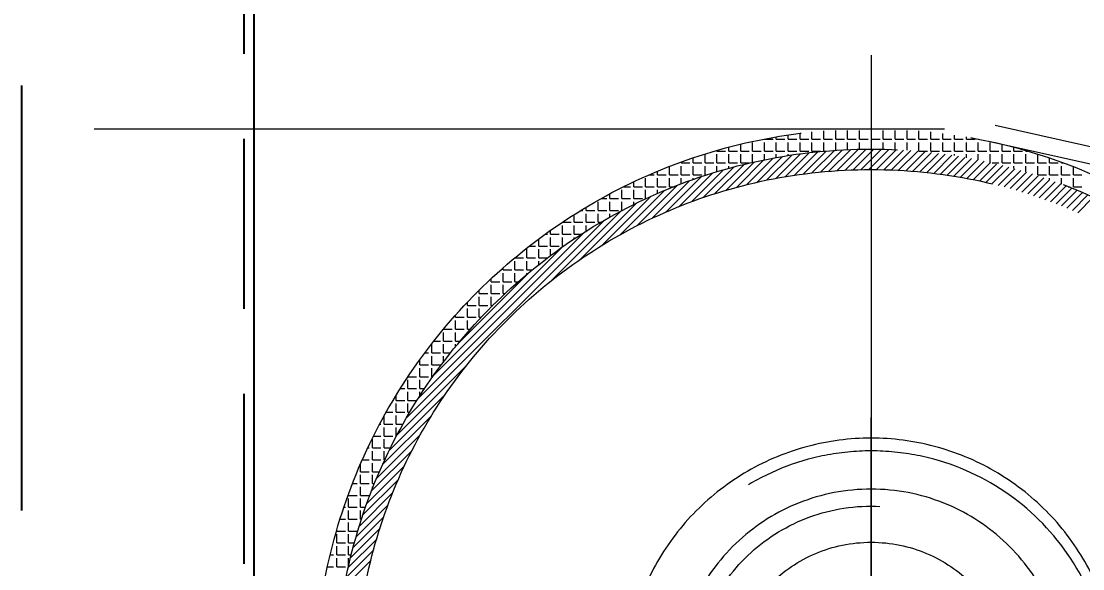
# Model space of a CAD drawing. Header units: inches. Extents: x 0 to 157513, y -28488 to 35640.
# Drawn here: x 33429 to 34053, y 19735 to 20057 of the extents above; entities that cross this region are included whole.
import ezdxf

# ---------------------------------------------------------------- set-up
doc = ezdxf.new("R2010")
doc.units = ezdxf.units.IN
doc.header["$LTSCALE"] = 400
doc.header["$MEASUREMENT"] = 0
for name, pattern in [('CENTER', [2, 1.25, -0.25, 0.25, -0.25]), ('DASHED2', [0.375, 0.25, -0.125]), ('HIDDEN2', [4.7625, 3.175, -1.5875]), ('PHANTOM', [2.5, 1.25, -0.25, 0.25, -0.25, 0.25, -0.25])]:
    doc.linetypes.add(name, pattern=pattern)
doc.layers.add('BF STR', color=8, linetype='PHANTOM', lineweight=5)
doc.layers.add('cen', color=1, linetype='CENTER')
doc.layers.add('hid', color=3, linetype='HIDDEN2')
doc.styles.add('ROMANS', font='romans')
doc.dimstyles.new('SAM2 60 SC', dxfattribs={"dimscale": 60, "dimtxt": 2.5, "dimasz": 2.5, "dimexe": 1.25, "dimexo": 0.625, "dimtad": 1, "dimtoh": 1, "dimdec": 0, "dimdsep": 46, "dimtxsty": 'ROMANS', "dimblk": 'OBLIQUE', "dimcen": 2.5, "dimclrd": 1, "dimclre": 1, "dimclrt": 256, "dimadec": 0, "dimazin": 2, "dimtfac": 1, "dimtdec": 0, "dimtofl": 0, "dimtmove": 0, "dimatfit": 3, "dimfxl": 1, "dimtolj": 1, "dimtzin": 0, "dimarcsym": 1})

# ---------------------------------------------------------------- blocks, each defined once
blk = doc.blocks.new('611bf4 strgaele')
at = {"layer": 'BF STR'}
for p, q in [((-269400.44, 34041.36, -169.38), (-269400.44, 33303.6, -169.38)), ((-269327.5, 34000.14), (-265757.71, 33208.74)), ((-269327.5, 34000.14), (-265757.71, 33208.74)), ((-269357.24, 33997.84, -206.36), (-272999.83, 33998.56, -115)), ((-269456.19, 33991.98, -169.38), (-269456.19, 33993.35, -169.38)), ((-269449.21, 33991.98, -169.38), (-269449.21, 33994.48, -169.38)), ((-269442.22, 33991.98, -169.38), (-269442.22, 33995.45, -169.38)), ((-269435.24, 33991.98, -169.38), (-269435.24, 33996.28, -169.38)), ((-269428.25, 33991.98, -169.38), (-269428.25, 33996.95, -169.38)), ((-269421.27, 33991.98, -169.38), (-269421.27, 33997.06, -169.38)), ((-269414.28, 33991.98, -169.38), (-269414.28, 33997.06, -169.38)), ((-269407.3, 33991.98, -169.38), (-269407.3, 33997.06, -169.38)), ((-269400.31, 33991.98, -169.38), (-269400.31, 33997.06, -169.38)), ((-269393.33, 33991.98, -169.38), (-269393.33, 33997.06, -169.38)), ((-269386.34, 33991.98, -169.38), (-269386.34, 33997.06, -169.38)), ((-269379.36, 33991.98, -169.38), (-269379.36, 33997.06, -169.38)), ((-269372.37, 33991.98, -169.38), (-269372.37, 33996.93, -169.38)), ((-269365.39, 33991.98, -169.38), (-269365.39, 33996.25, -169.38)), ((-269358.4, 33991.98, -169.38), (-269358.4, 33995.42, -169.38)), ((-269351.42, 33991.98, -169.38), (-269351.42, 33994.44, -169.38)), ((-269344.43, 33991.98, -169.38), (-269344.43, 33993.3, -169.38)), ((-269484.13, 33985, -169.38), (-269484.13, 33987.24, -169.38)), ((-269477.15, 33985, -169.38), (-269477.15, 33989.01, -169.38)), ((-269470.16, 33985, -169.38), (-269470.16, 33990.08, -169.38)), ((-269463.18, 33991.98, -169.38), (-269463.18, 33992.06, -169.38)), ((-269463.18, 33991.98, -169.38), (-269458.1, 33991.98, -169.38)), ((-269463.18, 33985, -169.38), (-269463.18, 33990.08, -169.38)), ((-269456.19, 33991.98, -169.38), (-269451.11, 33991.98, -169.38)), ((-269456.19, 33985, -169.38), (-269456.19, 33990.08, -169.38)), ((-269449.21, 33991.98, -169.38), (-269444.13, 33991.98, -169.38)), ((-269449.21, 33985, -169.38), (-269449.21, 33990.08, -169.38)), ((-269442.22, 33991.98, -169.38), (-269437.14, 33991.98, -169.38)), ((-269442.22, 33985, -169.38), (-269442.22, 33990.08, -169.38)), ((-269435.24, 33991.98, -169.38), (-269430.16, 33991.98, -169.38)), ((-269435.24, 33985, -169.38), (-269435.24, 33990.08, -169.38)), ((-269428.25, 33991.98, -169.38), (-269423.17, 33991.98, -169.38)), ((-269428.25, 33985, -169.38), (-269428.25, 33990.08, -169.38)), ((-269421.27, 33991.98, -169.38), (-269416.19, 33991.98, -169.38)), ((-269421.27, 33985.44, -169.38), (-269421.27, 33990.08, -169.38)), ((-269414.28, 33991.98, -169.38), (-269409.2, 33991.98, -169.38)), ((-269414.28, 33985.83, -169.38), (-269414.28, 33990.08, -169.38)), ((-269407.3, 33991.98, -169.38), (-269402.22, 33991.98, -169.38)), ((-269407.3, 33986.06, -169.38), (-269407.3, 33990.08, -169.38)), ((-269400.44, 33988.19, -169.38), (-269400.44, 33453.79, -169.38)), ((-269400.44, 33988.19, -169.38), (-269400.44, 33453.79, -169.38)), ((-269400.31, 33991.98, -169.38), (-269395.23, 33991.98, -169.38)), ((-269400.31, 33986.13, -169.38), (-269400.31, 33990.08, -169.38)), ((-269393.33, 33991.98, -169.38), (-269388.25, 33991.98, -169.38)), ((-269393.33, 33986.05, -169.38), (-269393.33, 33990.08, -169.38)), ((-269386.34, 33991.98, -169.38), (-269381.26, 33991.98, -169.38)), ((-269386.34, 33985.82, -169.38), (-269386.34, 33990.08, -169.38)), ((-269379.36, 33991.98, -169.38), (-269374.28, 33991.98, -169.38)), ((-269379.36, 33985.43, -169.38), (-269379.36, 33990.08, -169.38)), ((-269372.37, 33991.98, -169.38), (-269367.29, 33991.98, -169.38)), ((-269372.37, 33985, -169.38), (-269372.37, 33990.08, -169.38)), ((-269365.39, 33991.98, -169.38), (-269360.31, 33991.98, -169.38)), ((-269365.39, 33985, -169.38), (-269365.39, 33990.08, -169.38)), ((-269358.4, 33991.98, -169.38), (-269353.32, 33991.98, -169.38)), ((-269358.4, 33985, -169.38), (-269358.4, 33990.08, -169.38)), ((-269351.42, 33991.98, -169.38), (-269346.34, 33991.98, -169.38)), ((-269351.42, 33985, -169.38), (-269351.42, 33990.08, -169.38)), ((-269344.43, 33991.98, -169.38), (-269339.35, 33991.98, -169.38)), ((-269344.43, 33985, -169.38), (-269344.43, 33990.08, -169.38)), ((-269337.45, 33991.98, -169.38), (-269337.45, 33992.01, -169.38)), ((-269337.45, 33991.98, -169.38), (-269337.32, 33991.98, -169.38)), ((-269337.45, 33985, -169.38), (-269337.45, 33990.08, -169.38)), ((-269330.46, 33985, -169.38), (-269330.46, 33990.08, -169.38)), ((-269329.67, 33990.38), (-265759.88, 33198.98)), ((-269323.48, 33985, -169.38), (-269323.48, 33988.95, -169.38)), ((-269316.49, 33985, -169.38), (-269316.49, 33987.17, -169.38)), ((-269505.09, 33978.01, -169.38), (-269505.09, 33980.94, -169.38)), ((-269498.1, 33978.01, -169.38), (-269498.1, 33983.09, -169.38)), ((-269491.12, 33985, -169.38), (-269491.12, 33985.31, -169.38)), ((-269491.12, 33985, -169.38), (-269486.04, 33985, -169.38)), ((-269491.12, 33978.01, -169.38), (-269491.12, 33983.09, -169.38)), ((-269484.13, 33985, -169.38), (-269479.05, 33985, -169.38)), ((-269484.13, 33978.01, -169.38), (-269484.13, 33983.09, -169.38)), ((-269477.15, 33985, -169.38), (-269472.07, 33985, -169.38)), ((-269477.15, 33978.01, -169.38), (-269477.15, 33983.09, -169.38)), ((-269473.64, 33965.16, -169.38), (-269457.96, 33980.84, -169.38)), ((-269470.16, 33985, -169.38), (-269465.08, 33985, -169.38)), ((-269470.16, 33978.32, -169.38), (-269470.16, 33983.09, -169.38)), ((-269467.74, 33966.57, -169.38), (-269452.51, 33981.8, -169.38)), ((-269463.18, 33985, -169.38), (-269458.1, 33985, -169.38)), ((-269463.18, 33979.82, -169.38), (-269463.18, 33983.09, -169.38)), ((-269462, 33967.81, -169.38), (-269447.17, 33982.65, -169.38)), ((-269456.41, 33968.92, -169.38), (-269441.94, 33983.39, -169.38)), ((-269456.19, 33985, -169.38), (-269451.11, 33985, -169.38)), ((-269456.19, 33981.16, -169.38), (-269456.19, 33983.09, -169.38)), ((-269450.94, 33969.9, -169.38), (-269436.81, 33984.03, -169.38)), ((-269449.21, 33985, -169.38), (-269444.13, 33985, -169.38)), ((-269449.21, 33982.34, -169.38), (-269449.21, 33983.09, -169.38)), ((-269445.6, 33970.75, -169.38), (-269431.77, 33984.57, -169.38)), ((-269442.22, 33985, -169.38), (-269437.14, 33985, -169.38)), ((-269440.36, 33971.49, -169.38), (-269426.83, 33985.03, -169.38)), ((-269435.24, 33972.13, -169.38), (-269421.97, 33985.4, -169.38)), ((-269435.24, 33985, -169.38), (-269430.16, 33985, -169.38)), ((-269430.21, 33972.67, -169.38), (-269417.19, 33985.69, -169.38)), ((-269428.25, 33985, -169.38), (-269427.17, 33985, -169.38)), ((-269425.27, 33973.11, -169.38), (-269412.48, 33985.9, -169.38)), ((-269420.42, 33973.47, -169.38), (-269407.85, 33986.05, -169.38)), ((-269415.65, 33973.75, -169.38), (-269403.28, 33986.12, -169.38)), ((-269410.96, 33973.95, -169.38), (-269398.79, 33986.13, -169.38)), ((-269406.35, 33974.08, -169.38), (-269394.35, 33986.07, -169.38)), ((-269401.8, 33974.13, -169.38), (-269389.98, 33985.96, -169.38)), ((-269397.33, 33974.12, -169.38), (-269385.66, 33985.79, -169.38)), ((-269392.92, 33974.04, -169.38), (-269381.4, 33985.56, -169.38)), ((-269388.56, 33973.9, -169.38), (-269377.19, 33985.27, -169.38)), ((-269384.27, 33973.7, -169.38), (-269373.04, 33984.94, -169.38)), ((-269380.04, 33973.45, -169.38), (-269368.93, 33984.55, -169.38)), ((-269375.86, 33973.13, -169.38), (-269364.88, 33984.12, -169.38)), ((-269372.37, 33985, -169.38), (-269367.29, 33985, -169.38)), ((-269371.73, 33972.77, -169.38), (-269360.87, 33983.64, -169.38)), ((-269367.66, 33972.35, -169.38), (-269356.9, 33983.11, -169.38)), ((-269365.39, 33985, -169.38), (-269360.31, 33985, -169.38)), ((-269363.63, 33971.89, -169.38), (-269352.99, 33982.54, -169.38)), ((-269359.66, 33971.38, -169.38), (-269349.11, 33981.92, -169.38)), ((-269358.4, 33985, -169.38), (-269353.32, 33985, -169.38)), ((-269355.73, 33970.82, -169.38), (-269345.28, 33981.26, -169.38)), ((-269351.84, 33970.21, -169.38), (-269341.49, 33980.57, -169.38)), ((-269351.42, 33985, -169.38), (-269346.34, 33985, -169.38)), ((-269351.42, 33982.29, -169.38), (-269351.42, 33983.09, -169.38)), ((-269344.43, 33985, -169.38), (-269339.35, 33985, -169.38)), ((-269344.43, 33981.11, -169.38), (-269344.43, 33983.09, -169.38)), ((-269337.45, 33985, -169.38), (-269332.37, 33985, -169.38)), ((-269337.45, 33979.77, -169.38), (-269337.45, 33983.09, -169.38)), ((-269330.46, 33985, -169.38), (-269325.38, 33985, -169.38)), ((-269330.46, 33978.26, -169.38), (-269330.46, 33983.09, -169.38)), ((-269323.48, 33985, -169.38), (-269318.4, 33985, -169.38)), ((-269323.48, 33978.01, -169.38), (-269323.48, 33983.09, -169.38)), ((-269316.49, 33985, -169.38), (-269311.41, 33985, -169.38)), ((-269316.49, 33978.01, -169.38), (-269316.49, 33983.09, -169.38)), ((-269309.51, 33985, -169.38), (-269309.51, 33985.23, -169.38)), ((-269309.51, 33985, -169.38), (-269308.69, 33985, -169.38)), ((-269309.51, 33978.01, -169.38), (-269309.51, 33983.09, -169.38)), ((-269302.52, 33978.01, -169.38), (-269302.52, 33983.09, -169.38)), ((-269295.54, 33978.01, -169.38), (-269295.54, 33980.85, -169.38)), ((-269519.06, 33971.03, -169.38), (-269519.06, 33975.86, -169.38)), ((-269512.07, 33978.01, -169.38), (-269512.07, 33978.49, -169.38)), ((-269512.07, 33978.01, -169.38), (-269506.99, 33978.01, -169.38)), ((-269512.07, 33971.03, -169.38), (-269512.07, 33976.11, -169.38)), ((-269505.09, 33978.01, -169.38), (-269500.01, 33978.01, -169.38)), ((-269505.09, 33971.03, -169.38), (-269505.09, 33976.11, -169.38)), ((-269499.15, 33957.6, -169.38), (-269481.13, 33975.62, -169.38)), ((-269498.1, 33978.01, -169.38), (-269493.02, 33978.01, -169.38)), ((-269498.1, 33971.03, -169.38), (-269498.1, 33976.11, -169.38)), ((-269492.44, 33959.83, -169.38), (-269475.11, 33977.16, -169.38)), ((-269491.12, 33978.01, -169.38), (-269486.04, 33978.01, -169.38)), ((-269491.12, 33972.8, -169.38), (-269491.12, 33976.11, -169.38)), ((-269485.96, 33961.81, -169.38), (-269469.25, 33978.53, -169.38)), ((-269484.13, 33978.01, -169.38), (-269479.05, 33978.01, -169.38)), ((-269484.13, 33974.81, -169.38), (-269484.13, 33976.11, -169.38)), ((-269479.7, 33963.58, -169.38), (-269463.54, 33979.75, -169.38)), ((-269477.15, 33978.01, -169.38), (-269472.07, 33978.01, -169.38)), ((-269348, 33969.56, -169.38), (-269337.74, 33979.83, -169.38)), ((-269344.2, 33968.87, -169.38), (-269334.02, 33979.05, -169.38)), ((-269340.45, 33968.13, -169.38), (-269330.35, 33978.23, -169.38)), ((-269336.73, 33967.36, -169.38), (-269326.71, 33977.38, -169.38)), ((-269333.06, 33966.54, -169.38), (-269323.11, 33976.49, -169.38)), ((-269329.42, 33965.69, -169.38), (-269319.55, 33975.57, -169.38)), ((-269329.38, 33978.01, -169.38), (-269325.38, 33978.01, -169.38)), ((-269325.82, 33964.8, -169.38), (-269316.01, 33974.61, -169.38)), ((-269323.48, 33978.01, -169.38), (-269318.4, 33978.01, -169.38)), ((-269316.49, 33978.01, -169.38), (-269311.41, 33978.01, -169.38)), ((-269316.49, 33974.74, -169.38), (-269316.49, 33976.11, -169.38)), ((-269309.51, 33978.01, -169.38), (-269304.43, 33978.01, -169.38)), ((-269309.51, 33972.72, -169.38), (-269309.51, 33976.11, -169.38)), ((-269302.52, 33978.01, -169.38), (-269297.44, 33978.01, -169.38)), ((-269302.52, 33971.03, -169.38), (-269302.52, 33976.11, -169.38)), ((-269295.54, 33978.01, -169.38), (-269290.46, 33978.01, -169.38)), ((-269295.54, 33971.03, -169.38), (-269295.54, 33976.11, -169.38)), ((-269288.55, 33978.01, -169.38), (-269288.55, 33978.39, -169.38)), ((-269288.55, 33978.01, -169.38), (-269287.51, 33978.01, -169.38)), ((-269288.55, 33971.03, -169.38), (-269288.55, 33976.11, -169.38)), ((-269281.57, 33971.03, -169.38), (-269281.57, 33975.76, -169.38)), ((-269533.03, 33964.04, -169.38), (-269533.03, 33969.12, -169.38)), ((-269530.8, 33971.03, -169.38), (-269527.95, 33971.03, -169.38)), ((-269526.04, 33971.03, -169.38), (-269526.04, 33973.05, -169.38)), ((-269526.04, 33971.03, -169.38), (-269520.96, 33971.03, -169.38)), ((-269526.04, 33964.04, -169.38), (-269526.04, 33969.12, -169.38)), ((-269521.19, 33949.03, -169.38), (-269500.36, 33969.87, -169.38)), ((-269519.06, 33971.03, -169.38), (-269513.98, 33971.03, -169.38)), ((-269519.06, 33964.04, -169.38), (-269519.06, 33969.12, -169.38)), ((-269513.48, 33952.26, -169.38), (-269493.74, 33972, -169.38)), ((-269512.07, 33971.03, -169.38), (-269506.99, 33971.03, -169.38)), ((-269512.07, 33965.69, -169.38), (-269512.07, 33969.12, -169.38)), ((-269506.15, 33955.1, -169.38), (-269487.34, 33973.91, -169.38)), ((-269505.09, 33971.03, -169.38), (-269500.01, 33971.03, -169.38)), ((-269505.09, 33968.24, -169.38), (-269505.09, 33969.12, -169.38)), ((-269498.1, 33971.03, -169.38), (-269496.82, 33971.03, -169.38)), ((-269322.26, 33963.87, -169.38), (-269312.52, 33973.61, -169.38)), ((-269318.73, 33962.91, -169.38), (-269309.06, 33972.58, -169.38)), ((-269315.24, 33961.91, -169.38), (-269305.63, 33971.52, -169.38)), ((-269311.79, 33960.87, -169.38), (-269302.23, 33970.43, -169.38)), ((-269308.37, 33959.8, -169.38), (-269298.87, 33969.31, -169.38)), ((-269304.98, 33958.7, -169.38), (-269295.53, 33968.15, -169.38)), ((-269302.52, 33971.03, -169.38), (-269297.44, 33971.03, -169.38)), ((-269295.54, 33971.03, -169.38), (-269290.46, 33971.03, -169.38)), ((-269295.54, 33968.15, -169.38), (-269295.54, 33969.12, -169.38)), ((-269288.55, 33971.03, -169.38), (-269283.47, 33971.03, -169.38)), ((-269288.55, 33965.59, -169.38), (-269288.55, 33969.12, -169.38)), ((-269281.57, 33971.03, -169.38), (-269276.49, 33971.03, -169.38)), ((-269281.57, 33964.04, -169.38), (-269281.57, 33969.12, -169.38)), ((-269547.82, 33935.88, -169.38), (-269521.94, 33961.76, -169.38)), ((-269547, 33957.06, -169.38), (-269547, 33962.14, -169.38)), ((-269545.82, 33964.04, -169.38), (-269541.92, 33964.04, -169.38)), ((-269540.01, 33964.04, -169.38), (-269540.01, 33966.85, -169.38)), ((-269540.01, 33964.04, -169.38), (-269534.93, 33964.04, -169.38)), ((-269540.01, 33957.06, -169.38), (-269540.01, 33962.14, -169.38)), ((-269538.2, 33941.01, -169.38), (-269514.42, 33964.79, -169.38)), ((-269533.03, 33964.04, -169.38), (-269527.95, 33964.04, -169.38)), ((-269533.03, 33957.06, -169.38), (-269533.03, 33962.14, -169.38)), ((-269529.39, 33945.33, -169.38), (-269507.24, 33967.48, -169.38)), ((-269526.04, 33964.04, -169.38), (-269520.96, 33964.04, -169.38)), ((-269526.04, 33960.01, -169.38), (-269526.04, 33962.14, -169.38)), ((-269519.06, 33964.04, -169.38), (-269516.33, 33964.04, -169.38)), ((-269301.63, 33957.57, -169.38), (-269292.23, 33966.96, -169.38)), ((-269298.3, 33956.4, -169.38), (-269288.96, 33965.74, -169.38)), ((-269295.01, 33955.2, -169.38), (-269285.71, 33964.5, -169.38)), ((-269291.75, 33953.97, -169.38), (-269282.5, 33963.22, -169.38)), ((-269288.53, 33952.71, -169.38), (-269279.32, 33961.91, -169.38)), ((-269284.56, 33964.04, -169.38), (-269283.47, 33964.04, -169.38)), ((-269281.57, 33964.04, -169.38), (-269276.49, 33964.04, -169.38)), ((-269559.12, 33957.06, -169.38), (-269555.89, 33957.06, -169.38)), ((-269558.62, 33929.57, -169.38), (-269529.87, 33958.31, -169.38)), ((-269553.98, 33957.06, -169.38), (-269553.98, 33959.84, -169.38)), ((-269553.98, 33957.06, -169.38), (-269548.9, 33957.06, -169.38)), ((-269547, 33957.06, -169.38), (-269541.92, 33957.06, -169.38)), ((-269540.01, 33957.06, -169.38), (-269534.93, 33957.06, -169.38)), ((-269533.03, 33957.06, -169.38), (-269532.63, 33957.06, -169.38)), ((-269285.33, 33951.41, -169.38), (-269276.16, 33960.58, -169.38)), ((-269282.16, 33950.09, -169.38), (-269273.03, 33959.22, -169.38)), ((-269279.02, 33948.74, -169.38), (-269269.94, 33957.83, -169.38)), ((-269588.29, 33908.88, -169.38), (-269547.43, 33949.74, -169.38)), ((-269571.33, 33921.35, -169.38), (-269538.32, 33954.35, -169.38)), ((-269571.1, 33950.07, -169.38), (-269569.86, 33950.07, -169.38)), ((-269567.95, 33950.07, -169.38), (-269567.95, 33951.97, -169.38)), ((-269567.95, 33950.07, -169.38), (-269562.87, 33950.07, -169.38)), ((-269560.97, 33950.07, -169.38), (-269560.97, 33955.15, -169.38)), ((-269560.97, 33950.07, -169.38), (-269555.89, 33950.07, -169.38)), ((-269553.98, 33950.07, -169.38), (-269553.98, 33955.15, -169.38)), ((-269553.98, 33950.07, -169.38), (-269548.9, 33950.07, -169.38)), ((-269547, 33950.07, -169.38), (-269547, 33955.15, -169.38)), ((-269547, 33950.07, -169.38), (-269546.79, 33950.07, -169.38)), ((-269540.01, 33953.52, -169.38), (-269540.01, 33955.15, -169.38)), ((-269673.54, 33828.12, -169.38), (-269557.43, 33944.23, -169.38)), ((-269581.92, 33943.09, -169.38), (-269581.92, 33943.15, -169.38)), ((-269581.92, 33943.09, -169.38), (-269576.84, 33943.09, -169.38)), ((-269574.94, 33943.09, -169.38), (-269574.94, 33947.68, -169.38)), ((-269574.94, 33943.09, -169.38), (-269569.86, 33943.09, -169.38)), ((-269567.95, 33943.09, -169.38), (-269567.95, 33948.17, -169.38)), ((-269567.95, 33943.09, -169.38), (-269562.87, 33943.09, -169.38)), ((-269560.97, 33943.09, -169.38), (-269560.97, 33948.17, -169.38)), ((-269560.97, 33943.09, -169.38), (-269559.4, 33943.09, -169.38)), ((-269553.98, 33946.18, -169.38), (-269553.98, 33948.17, -169.38)), ((-269666.71, 33839.43, -169.38), (-269568.75, 33937.4, -169.38)), ((-269588.91, 33936.1, -169.38), (-269588.91, 33938.36, -169.38)), ((-269581.92, 33936.1, -169.38), (-269581.92, 33941.18, -169.38)), ((-269574.94, 33936.1, -169.38), (-269574.94, 33941.18, -169.38)), ((-269567.95, 33937.9, -169.38), (-269567.95, 33941.18, -169.38)), ((-269595.89, 33929.12, -169.38), (-269595.89, 33933.29, -169.38)), ((-269592.07, 33936.1, -169.38), (-269590.81, 33936.1, -169.38)), ((-269588.91, 33936.1, -169.38), (-269583.83, 33936.1, -169.38)), ((-269588.91, 33929.12, -169.38), (-269588.91, 33934.2, -169.38)), ((-269581.92, 33936.1, -169.38), (-269576.84, 33936.1, -169.38)), ((-269581.92, 33929.12, -169.38), (-269581.92, 33934.2, -169.38)), ((-269574.94, 33936.1, -169.38), (-269570.79, 33936.1, -169.38)), ((-269574.94, 33933.39, -169.38), (-269574.94, 33934.2, -169.38)), ((-269657.64, 33853, -169.38), (-269582.31, 33928.33, -169.38)), ((-269602.88, 33922.13, -169.38), (-269602.88, 33927.21, -169.38)), ((-269601.38, 33929.12, -169.38), (-269597.8, 33929.12, -169.38)), ((-269595.89, 33929.12, -169.38), (-269590.81, 33929.12, -169.38)), ((-269595.89, 33922.13, -169.38), (-269595.89, 33927.21, -169.38)), ((-269588.91, 33929.12, -169.38), (-269583.83, 33929.12, -169.38)), ((-269588.91, 33923.53, -169.38), (-269588.91, 33927.21, -169.38)), ((-269581.92, 33929.12, -169.38), (-269581.19, 33929.12, -169.38)), ((-269609.86, 33922.13, -169.38), (-269609.86, 33922.27, -169.38)), ((-269609.86, 33922.13, -169.38), (-269604.78, 33922.13, -169.38)), ((-269609.86, 33915.15, -169.38), (-269609.86, 33920.23, -169.38)), ((-269602.88, 33922.13, -169.38), (-269597.8, 33922.13, -169.38)), ((-269602.88, 33915.15, -169.38), (-269602.88, 33920.23, -169.38)), ((-269595.89, 33922.13, -169.38), (-269590.81, 33922.13, -169.38)), ((-269595.89, 33918.16, -169.38), (-269595.89, 33920.23, -169.38)), ((-269642.91, 33872.22, -169.38), (-269601.53, 33913.6, -169.38)), ((-269616.85, 33915.15, -169.38), (-269616.85, 33916.28, -169.38)), ((-269616.85, 33915.15, -169.38), (-269611.77, 33915.15, -169.38)), ((-269616.85, 33908.16, -169.38), (-269616.85, 33913.24, -169.38)), ((-269609.86, 33915.15, -169.38), (-269604.78, 33915.15, -169.38)), ((-269609.86, 33908.16, -169.38), (-269609.86, 33913.24, -169.38)), ((-269602.88, 33915.15, -169.38), (-269599.65, 33915.15, -169.38)), ((-269602.88, 33912.47, -169.38), (-269602.88, 33913.24, -169.38)), ((-269623.83, 33908.16, -169.38), (-269623.83, 33909.93, -169.38)), ((-269623.83, 33908.16, -169.38), (-269618.75, 33908.16, -169.38)), ((-269623.83, 33901.18, -169.38), (-269623.83, 33906.26, -169.38)), ((-269616.85, 33908.16, -169.38), (-269611.77, 33908.16, -169.38)), ((-269616.85, 33901.18, -169.38), (-269616.85, 33906.26, -169.38)), ((-269609.86, 33908.16, -169.38), (-269607.91, 33908.16, -169.38)), ((-269632.84, 33901.18, -169.38), (-269632.72, 33901.18, -169.38)), ((-269630.82, 33901.18, -169.38), (-269630.82, 33903.2, -169.38)), ((-269630.82, 33901.18, -169.38), (-269625.74, 33901.18, -169.38)), ((-269623.83, 33901.18, -169.38), (-269618.75, 33901.18, -169.38)), ((-269616.85, 33901.18, -169.38), (-269615.63, 33901.18, -169.38)), ((-269637.8, 33894.19, -169.38), (-269637.8, 33896.05, -169.38)), ((-269637.8, 33894.19, -169.38), (-269632.72, 33894.19, -169.38)), ((-269630.82, 33894.19, -169.38), (-269630.82, 33899.27, -169.38)), ((-269630.82, 33894.19, -169.38), (-269625.74, 33894.19, -169.38)), ((-269623.83, 33894.19, -169.38), (-269623.83, 33899.27, -169.38)), ((-269623.83, 33894.19, -169.38), (-269622.86, 33894.19, -169.38)), ((-269644.79, 33887.21, -169.38), (-269644.79, 33888.44, -169.38)), ((-269644.79, 33887.21, -169.38), (-269639.71, 33887.21, -169.38)), ((-269637.8, 33887.21, -169.38), (-269637.8, 33892.29, -169.38)), ((-269637.8, 33887.21, -169.38), (-269632.72, 33887.21, -169.38)), ((-269630.82, 33887.21, -169.38), (-269630.82, 33892.29, -169.38)), ((-269630.82, 33887.21, -169.38), (-269629.65, 33887.21, -169.38)), ((-269400.44, 33888.48, -169.38), (-269400.44, 33453.79, -169.38)), ((-269644.79, 33880.22, -169.38), (-269644.79, 33885.3, -169.38)), ((-269637.8, 33880.22, -169.38), (-269637.8, 33885.3, -169.38)), ((-269651.77, 33880.22, -169.38), (-269651.77, 33880.33, -169.38)), ((-269651.77, 33880.22, -169.38), (-269646.69, 33880.22, -169.38)), ((-269651.77, 33873.24, -169.38), (-269651.77, 33878.32, -169.38)), ((-269644.79, 33880.22, -169.38), (-269639.71, 33880.22, -169.38)), ((-269644.79, 33873.24, -169.38), (-269644.79, 33878.32, -169.38)), ((-269637.8, 33880.22, -169.38), (-269636.04, 33880.22, -169.38)), ((-269637.8, 33878.22, -169.38), (-269637.8, 33878.32, -169.38)), ((-269658.76, 33866.25, -169.38), (-269658.76, 33871.33, -169.38)), ((-269657.51, 33873.24, -169.38), (-269653.68, 33873.24, -169.38)), ((-269651.77, 33873.24, -169.38), (-269646.69, 33873.24, -169.38)), ((-269651.77, 33866.25, -169.38), (-269651.77, 33871.33, -169.38)), ((-269644.79, 33873.24, -169.38), (-269642.06, 33873.24, -169.38)), ((-269644.79, 33869.93, -169.38), (-269644.79, 33871.33, -169.38)), ((-269665.74, 33859.27, -169.38), (-269665.74, 33862.3, -169.38)), ((-269662.85, 33866.25, -169.38), (-269660.66, 33866.25, -169.38)), ((-269658.76, 33866.25, -169.38), (-269653.68, 33866.25, -169.38)), ((-269658.76, 33859.27, -169.38), (-269658.76, 33864.35, -169.38)), ((-269651.77, 33866.25, -169.38), (-269647.74, 33866.25, -169.38)), ((-269651.77, 33861.02, -169.38), (-269651.77, 33864.35, -169.38)), ((-269679.05, 33818.12, -169.38), (-269638.19, 33858.98, -169.38)), ((-269667.9, 33859.27, -169.38), (-269667.65, 33859.27, -169.38)), ((-269665.74, 33859.27, -169.38), (-269660.66, 33859.27, -169.38)), ((-269665.74, 33852.28, -169.38), (-269665.74, 33857.36, -169.38)), ((-269658.76, 33859.27, -169.38), (-269653.68, 33859.27, -169.38)), ((-269658.76, 33852.28, -169.38), (-269658.76, 33857.36, -169.38)), ((-269672.73, 33845.3, -169.38), (-269672.73, 33850.38, -169.38)), ((-269672.68, 33852.28, -169.38), (-269667.65, 33852.28, -169.38)), ((-269665.74, 33852.28, -169.38), (-269660.66, 33852.28, -169.38)), ((-269665.74, 33845.3, -169.38), (-269665.74, 33850.38, -169.38)), ((-269658.76, 33852.28, -169.38), (-269658.15, 33852.28, -169.38)), ((-269677.2, 33845.3, -169.38), (-269674.63, 33845.3, -169.38)), ((-269672.73, 33845.3, -169.38), (-269667.65, 33845.3, -169.38)), ((-269672.73, 33838.31, -169.38), (-269672.73, 33843.39, -169.38)), ((-269665.74, 33845.3, -169.38), (-269662.92, 33845.3, -169.38)), ((-269665.74, 33840.96, -169.38), (-269665.74, 33843.39, -169.38)), ((-269683.67, 33809.01, -169.38), (-269650.66, 33842.02, -169.38)), ((-269679.71, 33838.31, -169.38), (-269679.71, 33841.24, -169.38)), ((-269679.71, 33838.31, -169.38), (-269674.63, 33838.31, -169.38)), ((-269672.73, 33838.31, -169.38), (-269667.65, 33838.31, -169.38)), ((-269685.52, 33831.33, -169.38), (-269681.62, 33831.33, -169.38)), ((-269679.71, 33831.33, -169.38), (-269679.71, 33836.41, -169.38)), ((-269679.71, 33831.33, -169.38), (-269674.63, 33831.33, -169.38)), ((-269672.73, 33831.33, -169.38), (-269672.73, 33836.41, -169.38)), ((-269672.73, 33831.33, -169.38), (-269671.67, 33831.33, -169.38)), ((-269687.63, 33800.56, -169.38), (-269658.88, 33829.3, -169.38)), ((-269686.7, 33824.34, -169.38), (-269686.7, 33829.21, -169.38)), ((-269679.71, 33824.34, -169.38), (-269679.71, 33829.42, -169.38)), ((-269400.44, 33502.79, -169.38), (-269400.44, 33828.26, -169.38)), ((-269691.07, 33792.63, -169.38), (-269665.19, 33818.51, -169.38)), ((-269689.33, 33824.34, -169.38), (-269688.6, 33824.34, -169.38)), ((-269686.7, 33824.34, -169.38), (-269681.62, 33824.34, -169.38)), ((-269686.7, 33817.36, -169.38), (-269686.7, 33822.44, -169.38)), ((-269679.71, 33824.34, -169.38), (-269675.68, 33824.34, -169.38)), ((-269679.71, 33817.36, -169.38), (-269679.71, 33822.44, -169.38)), ((-269693.68, 33810.37, -169.38), (-269693.68, 33815.45, -169.38)), ((-269692.93, 33817.36, -169.38), (-269688.6, 33817.36, -169.38)), ((-269686.7, 33817.36, -169.38), (-269681.62, 33817.36, -169.38)), ((-269686.7, 33810.37, -169.38), (-269686.7, 33815.45, -169.38)), ((-269679.71, 33817.36, -169.38), (-269679.45, 33817.36, -169.38)), ((-269696.32, 33810.37, -169.38), (-269695.59, 33810.37, -169.38)), ((-269694.1, 33785.1, -169.38), (-269670.32, 33808.89, -169.38)), ((-269693.68, 33810.37, -169.38), (-269688.6, 33810.37, -169.38)), ((-269693.68, 33803.39, -169.38), (-269693.68, 33808.47, -169.38)), ((-269686.7, 33810.37, -169.38), (-269683, 33810.37, -169.38)), ((-269686.7, 33803.39, -169.38), (-269686.7, 33808.47, -169.38)), ((-269700.67, 33796.4, -169.38), (-269700.67, 33800.72, -169.38)), ((-269699.51, 33803.39, -169.38), (-269695.59, 33803.39, -169.38)), ((-269696.79, 33777.93, -169.38), (-269674.64, 33800.08, -169.38)), ((-269693.68, 33803.39, -169.38), (-269688.6, 33803.39, -169.38)), ((-269693.68, 33796.4, -169.38), (-269693.68, 33801.48, -169.38)), ((-269686.7, 33803.39, -169.38), (-269686.34, 33803.39, -169.38)), ((-269700.67, 33796.4, -169.38), (-269695.59, 33796.4, -169.38)), ((-269700.67, 33789.42, -169.38), (-269700.67, 33794.5, -169.38)), ((-269693.68, 33796.4, -169.38), (-269689.46, 33796.4, -169.38)), ((-269693.68, 33789.42, -169.38), (-269693.68, 33794.5, -169.38)), ((-269705.3, 33789.42, -169.38), (-269702.57, 33789.42, -169.38)), ((-269700.67, 33789.42, -169.38), (-269695.59, 33789.42, -169.38)), ((-269700.67, 33782.43, -169.38), (-269700.67, 33787.51, -169.38)), ((-269699.18, 33771.05, -169.38), (-269678.34, 33791.88, -169.38)), ((-269693.68, 33789.42, -169.38), (-269692.39, 33789.42, -169.38)), ((-269693.68, 33786.18, -169.38), (-269693.68, 33787.51, -169.38)), ((-269707.65, 33782.43, -169.38), (-269707.65, 33783.16, -169.38)), ((-269707.65, 33782.43, -169.38), (-269702.57, 33782.43, -169.38)), ((-269701.31, 33764.42, -169.38), (-269681.57, 33784.17, -169.38)), ((-269700.67, 33782.43, -169.38), (-269695.59, 33782.43, -169.38)), ((-269710.36, 33775.45, -169.38), (-269709.56, 33775.45, -169.38)), ((-269707.65, 33775.45, -169.38), (-269707.65, 33780.53, -169.38)), ((-269707.65, 33775.45, -169.38), (-269702.57, 33775.45, -169.38)), ((-269703.22, 33758.02, -169.38), (-269684.41, 33776.84, -169.38)), ((-269700.67, 33775.45, -169.38), (-269700.67, 33780.53, -169.38)), ((-269700.67, 33775.45, -169.38), (-269697.67, 33775.45, -169.38)), ((-269712.62, 33768.46, -169.38), (-269709.56, 33768.46, -169.38)), ((-269707.65, 33768.46, -169.38), (-269707.65, 33773.54, -169.38)), ((-269707.65, 33768.46, -169.38), (-269702.57, 33768.46, -169.38)), ((-269704.93, 33751.82, -169.38), (-269686.92, 33769.84, -169.38)), ((-269700.67, 33768.46, -169.38), (-269700.67, 33773.54, -169.38)), ((-269700.67, 33768.46, -169.38), (-269700.03, 33768.46, -169.38)), ((-269707.65, 33761.48, -169.38), (-269707.65, 33766.56, -169.38)), ((-269706.47, 33745.8, -169.38), (-269689.14, 33763.12, -169.38)), ((-269700.67, 33766.47, -169.38), (-269700.67, 33766.56, -169.38)), ((-269714.64, 33761.48, -169.38), (-269714.64, 33761.74, -169.38)), ((-269714.64, 33761.48, -169.38), (-269709.56, 33761.48, -169.38)), ((-269714.64, 33754.49, -169.38), (-269714.64, 33759.57, -169.38)), ((-269707.84, 33739.94, -169.38), (-269691.13, 33756.65, -169.38)), ((-269707.65, 33761.48, -169.38), (-269702.57, 33761.48, -169.38)), ((-269707.65, 33754.49, -169.38), (-269707.65, 33759.57, -169.38)), ((-269716.64, 33754.49, -169.38), (-269716.54, 33754.49, -169.38)), ((-269714.64, 33754.49, -169.38), (-269709.56, 33754.49, -169.38)), ((-269714.64, 33747.51, -169.38), (-269714.64, 33752.59, -169.38)), ((-269709.06, 33734.23, -169.38), (-269692.89, 33750.39, -169.38)), ((-269707.65, 33754.49, -169.38), (-269704.21, 33754.49, -169.38)), ((-269707.65, 33747.51, -169.38), (-269707.65, 33752.59, -169.38)), ((-269718.4, 33747.51, -169.38), (-269716.54, 33747.51, -169.38)), ((-269714.64, 33747.51, -169.38), (-269709.56, 33747.51, -169.38)), ((-269714.64, 33740.52, -169.38), (-269714.64, 33745.6, -169.38)), ((-269710.15, 33728.65, -169.38), (-269694.47, 33744.32, -169.38)), ((-269707.65, 33747.51, -169.38), (-269706.05, 33747.51, -169.38)), ((-269707.65, 33740.75, -169.38), (-269707.65, 33745.6, -169.38)), ((-269720, 33740.52, -169.38), (-269716.54, 33740.52, -169.38)), ((-269714.64, 33740.52, -169.38), (-269709.56, 33740.52, -169.38))]:
    blk.add_line(p, q, dxfattribs=at)
for radius in [327, 315, 303, 105, 83.75]:
    blk.add_circle((-269400.44, 33671.13, -169.38), radius, dxfattribs=at)
for centre, radius, start, end in [((-269400.44, 33671.13, -169.38), 145, 359.91204, 180.08796), ((-269400.44, 33668.37, -169.38), 140.25, 276.66442, 263.33558), ((-269400.44, 33671.13, -169.38), 115, 280.10658, 259.89342)]:
    blk.add_arc(centre, radius, start, end, dxfattribs=at)
blk = doc.blocks.new('_OBLIQUE')
at = {"color": 0, "linetype": 'ByBlock'}
blk.add_line((-0.5, -0.5), (0.5, 0.5), dxfattribs=at)
blk = doc.blocks.new('*D336')
at = {"color": 1, "lineweight": -2}
for p, q in [((36166.35, 22393.88), (38094.91, 22393.88)), ((38019.91, 22393.88), (38019.91, 17807.76)), ((33466.42, 17807.76), (38094.91, 17807.76))]:
    blk.add_line(p, q, dxfattribs=at)
at = {"layer": 'Defpoints', "color": 0}
for p in [(36128.85, 22393.88, 169.38), (33428.92, 17807.76, 23.43), (38019.91, 17807.76)]:
    blk.add_point(p, dxfattribs=at)
at = {"color": 1, "lineweight": -2, "xscale": 150, "yscale": 150, "zscale": 150}
for p, rotation in [((38019.91, 22393.88), 90), ((38019.91, 17807.76), 270)]:
    blk.add_blockref('_OBLIQUE', p, dxfattribs=dict(at, rotation=rotation))
at = {"insert": (37907.41, 20100.82), "char_height": 150, "attachment_point": 5, "rotation": 90, "style": 'ROMANS'}
blk.add_mtext('\\A1;4586', dxfattribs=at)

msp = doc.modelspace()

# ---------------------------------------------------------------- linework, layer by layer
at = {"ltscale": 10}
msp.add_line((33565.42, 22387.88, 405.61), (33565.42, 17807.64, 24.62), dxfattribs=at)
at = {"layer": 'cen', "ltscale": 0.5}
msp.add_line((33428.92, 17769.35, 23.43), (33428.92, 23123.53, 23.43), dxfattribs=at)
at = {"layer": 'hid', "linetype": 'DASHED2'}
msp.add_line((33559.42, 22387.88, 405.61), (33559.42, 17812, 24.99), dxfattribs=at)

# ---------------------------------------------------------------- block references
at = {"layer": 'cen', "ltscale": 0.5}
msp.add_blockref('611bf4 strgaele', (303328.68, -14004.25, 169.38), dxfattribs=at)

# ---------------------------------------------------------------- dimensions: what is measured, and where the dimension line sits
dim = msp.add_linear_dim(base=(38019.91, 17807.76), p1=(36128.85, 22393.88, 169.38), p2=(33428.92, 17807.76, 23.43), angle=90, dimstyle='SAM2 60 SC', override={"dimtoh": 0})
dim.commit()
dim.dimension.update_dxf_attribs({"geometry": '*D336', "text_midpoint": (37907.41, 20100.82)})

doc.saveas('drawing.dxf')
